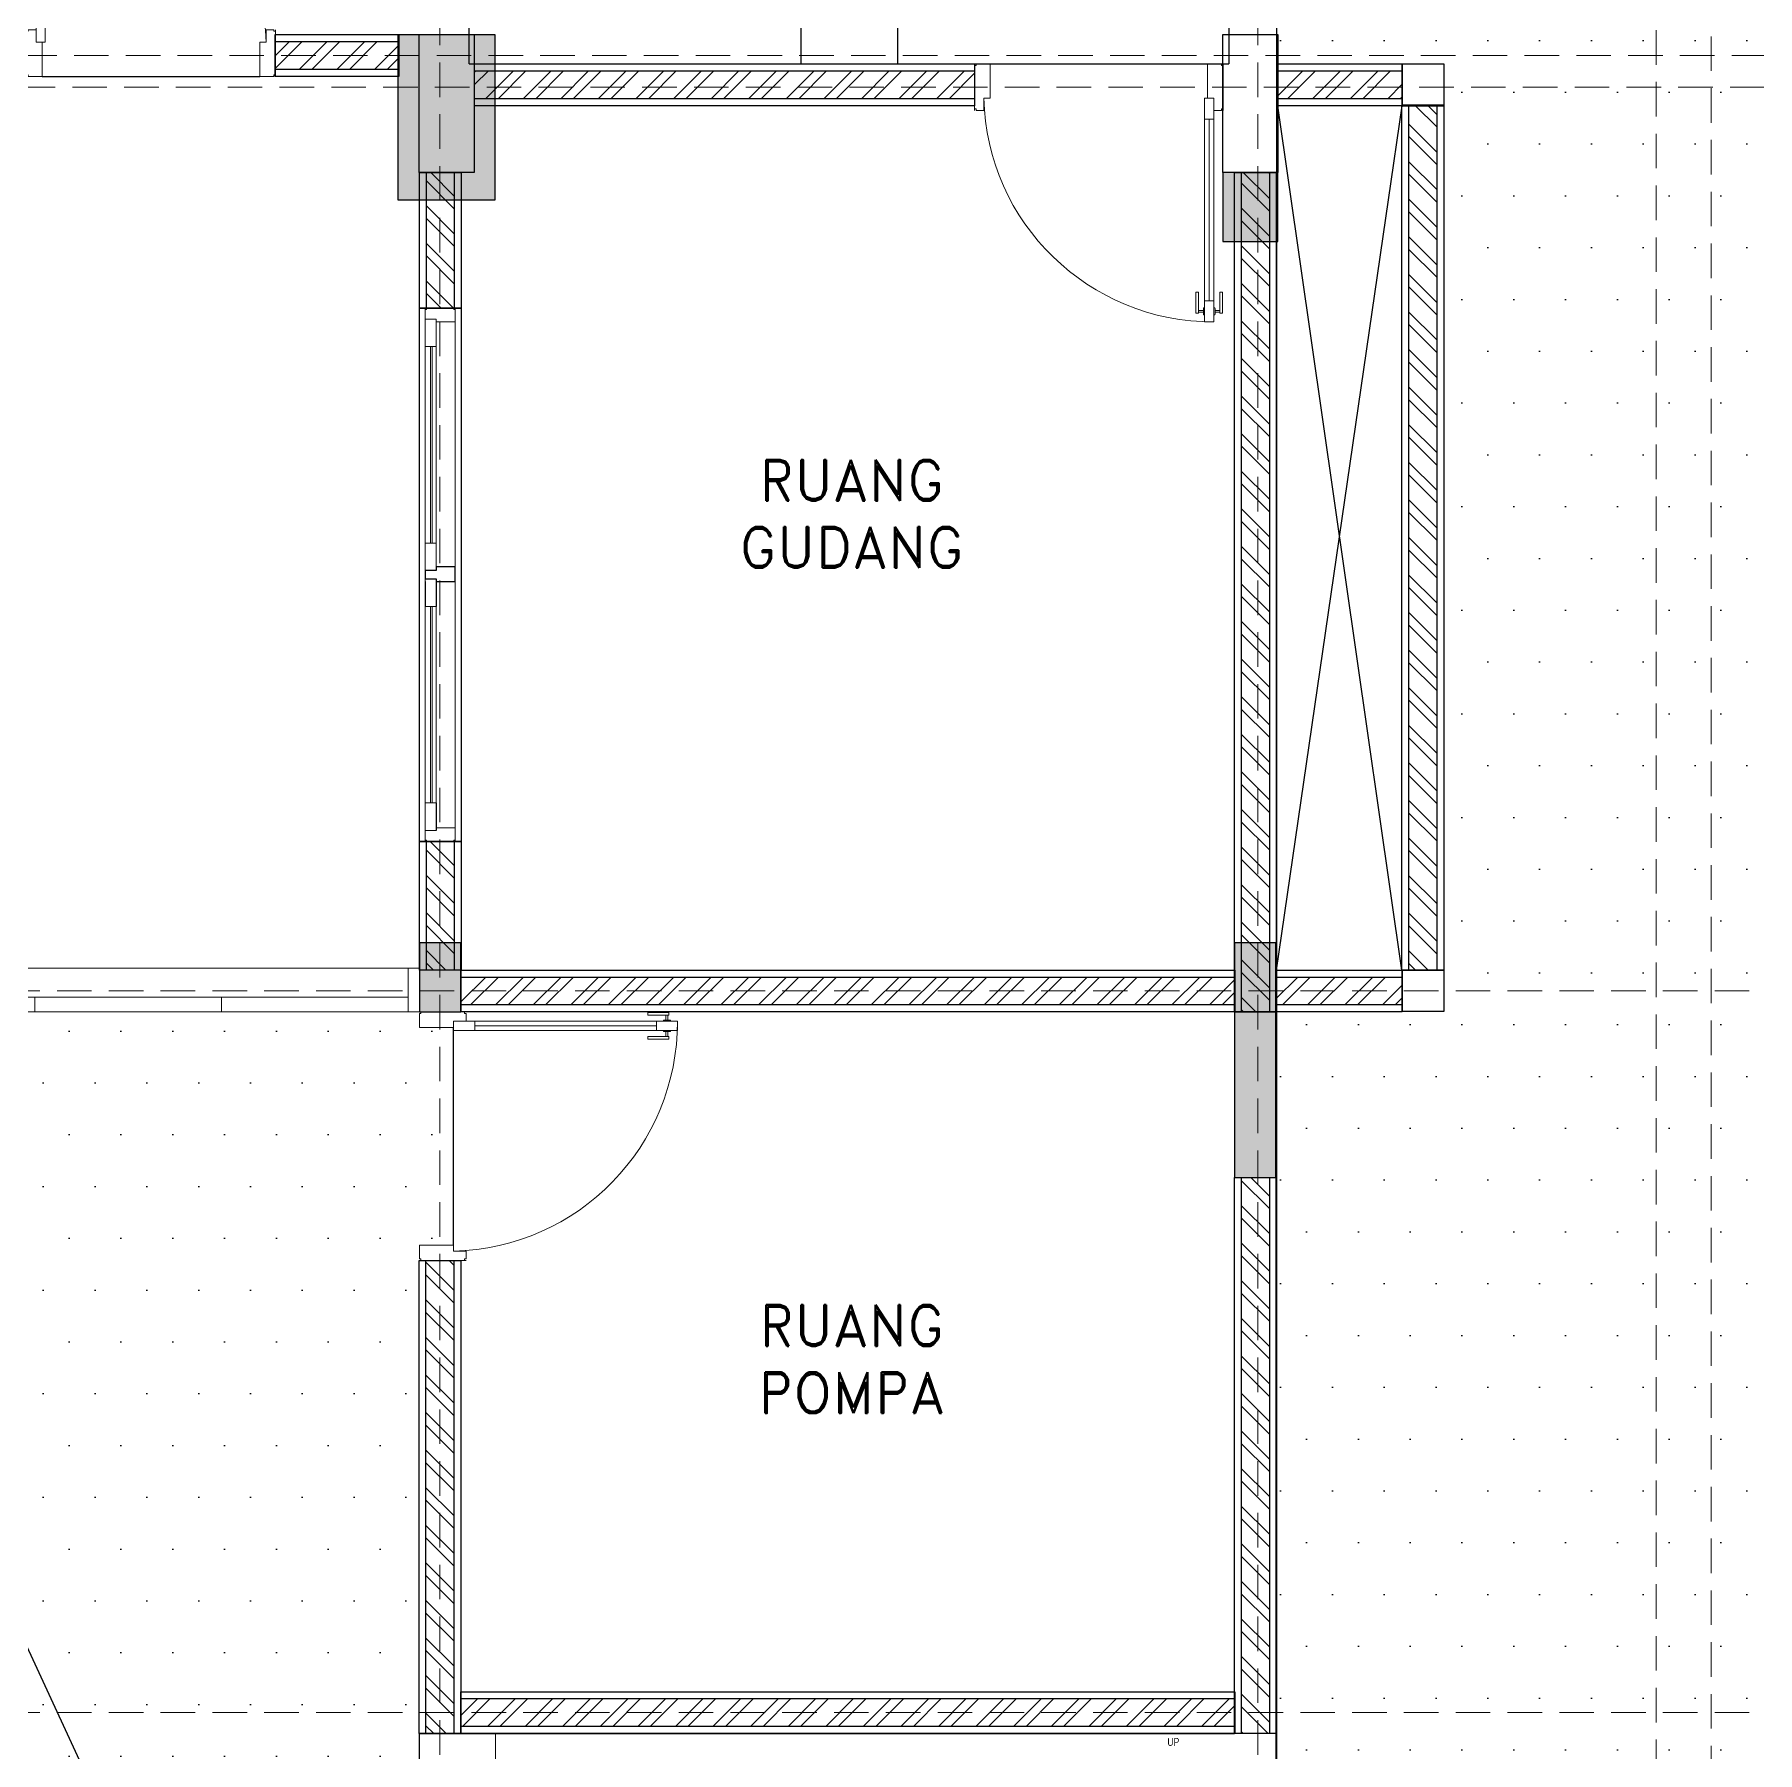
# Model space of a CAD drawing. Header units: millimetres. Extents: x 17 to 218440, y 21 to 53693.
# Drawn here: x 31063 to 37299, y 10115 to 16334 of the extents above; entities that cross this region are included whole.
import ezdxf
from ezdxf.enums import TextEntityAlignment as Align

# ---------------------------------------------------------------- set-up
doc = ezdxf.new("R2010")
doc.units = ezdxf.units.MM
doc.header["$MEASUREMENT"] = 0
for name, pattern in [('DASHED2', [0.375, 0.25, -0.125]), ('HIDDEN2', [0.1875, 0.125, -0.0625]), ('SLD-Solid', [0])]:
    doc.linetypes.add(name, pattern=pattern)
for name, color, linetype, lineweight in [('8', 8, 'Continuous', 5), ('AS', 8, 'HIDDEN2', 5), ('DOOR OPENING', 4, 'SLD-Solid', 5), ('HATCH', 8, 'Continuous', 5), ('LEGEND', 1, 'DASHED2', 50)]:
    doc.layers.add(name, color=color, linetype=linetype, lineweight=lineweight)
doc.layers.add('tampak', color=7, linetype='Continuous')
doc.layers.add('WALL', color=255, linetype='Continuous')
doc.styles.add('0010-WKA13-TEXT', font='isocp.shx', dxfattribs={"height": 15})
doc.styles.add('HAND', font='ROMAND.SHX', dxfattribs={"width": 0.8, "height": 250})

# ---------------------------------------------------------------- blocks, each defined once
blk = doc.blocks.new('*U84')
at = {"layer": 'HATCH'}
h = blk.add_hatch(dxfattribs=at)
h.set_pattern_fill('ANSI32', color=0, scale=10)
h.set_pattern_definition([(45, (1340.19, -10567.46), (-67.3519, 67.3519), []), (45, (1385.095, -10567.46), (-67.3519, 67.3519), [])])
h.paths.add_polyline_path([(8519.8, -50), (8519.8, 50), (8077.6, 50), (8077.6, -50)])
at = {"layer": 'WALL', "color": 0}
for points in [[(8077.6, 75), (8519.8, 75), (8519.8, -75), (8077.6, -75)], [(8077.6, 50), (8519.8, 50), (8519.8, -50), (8077.6, -50)]]:
    blk.add_lwpolyline(points, close=True, dxfattribs=at)
blk = doc.blocks.new('*U36')
at = {"layer": 'HATCH'}
h = blk.add_hatch(dxfattribs=at)
h.set_pattern_fill('ANSI32', color=0, scale=10)
h.set_pattern_definition([(45, (-16026.01, -10567.46), (-67.3519, 67.3519), []), (45, (-15981.11, -10567.46), (-67.3519, 67.3519), [])])
h.paths.add_polyline_path([(-615.1, 50), (-615.1, -50), (-153.8, -50), (-153.8, 50)])
at = {"layer": 'WALL', "color": 0}
for points in [[(-615.1, 75), (-153.8, 75), (-153.8, -75), (-615.1, -75)], [(-615.1, 50), (-153.8, 50), (-153.8, -50), (-615.1, -50)]]:
    blk.add_lwpolyline(points, close=True, dxfattribs=at)
blk = doc.blocks.new('*U86')
at = {"layer": 'HATCH'}
h = blk.add_hatch(dxfattribs=at)
h.set_pattern_fill('ANSI32', color=0, scale=10)
h.set_pattern_definition([(45, (-2177.88, -10567.46), (-67.3519, 67.3519), []), (45, (-2132.98, -10567.46), (-67.3519, 67.3519), [])])
h.paths.add_polyline_path([(7926.1, -50), (7926.1, 50), (5153.1, 50), (5153.1, -50)])
at = {"layer": 'WALL', "color": 0}
for points in [[(5153.1, 75), (7926.1, 75), (7926.1, -75), (5153.1, -75)], [(5153.1, 50), (7926.1, 50), (7926.1, -50), (5153.1, -50)]]:
    blk.add_lwpolyline(points, close=True, dxfattribs=at)
blk = doc.blocks.new('*U46')
at = {"layer": 'HATCH'}
h = blk.add_hatch(dxfattribs=at)
h.set_pattern_fill('ANSI32', color=0, scale=10)
h.set_pattern_definition([(45, (1375.64, -10567.46), (-67.3519, 67.3519), []), (45, (1420.54, -10567.46), (-67.3519, 67.3519), [])])
h.paths.add_polyline_path([(9212.2, -50), (9212.2, 50), (7420.6, 50), (7420.6, -50)])
at = {"layer": 'WALL', "color": 0}
for points in [[(7420.6, 75), (9212.2, 75), (9212.2, -75), (7420.6, -75)], [(7420.6, 50), (9212.2, 50), (9212.2, -50), (7420.6, -50)]]:
    blk.add_lwpolyline(points, close=True, dxfattribs=at)
blk = doc.blocks.new('*U89')
at = {"layer": 'HATCH'}
h = blk.add_hatch(dxfattribs=at)
h.set_pattern_fill('ANSI32', color=0, scale=10)
h.set_pattern_definition([(45, (-18543.79, -10567.46), (-67.3519, 67.3519), []), (45, (-18498.89, -10567.46), (-67.3519, 67.3519), [])])
h.paths.add_polyline_path([(-2491.1, 50), (-2491.1, -50), (-795.6, -50), (-795.6, 50)])
at = {"layer": 'WALL', "color": 0}
for points in [[(-2491.1, 75), (-795.6, 75), (-795.6, -75), (-2491.1, -75)], [(-2491.1, 50), (-795.6, 50), (-795.6, -50), (-2491.1, -50)]]:
    blk.add_lwpolyline(points, close=True, dxfattribs=at)
blk = doc.blocks.new('*U23')
at = {"layer": 'HATCH'}
h = blk.add_hatch(dxfattribs=at)
h.set_pattern_fill('ANSI32', color=0, scale=10)
h.set_pattern_definition([(45, (-18840.9, -10567.46), (-67.3519, 67.3519), []), (45, (-18796, -10567.46), (-67.3519, 67.3519), [])])
h.paths.add_polyline_path([(-2788.2, 50), (-2788.2, -50), (-795.6, -50), (-795.6, 50)])
at = {"layer": 'WALL', "color": 0}
for points in [[(-2788.2, 75), (-795.6, 75), (-795.6, -75), (-2788.2, -75)], [(-2788.2, 50), (-795.6, 50), (-795.6, -50), (-2788.2, -50)]]:
    blk.add_lwpolyline(points, close=True, dxfattribs=at)
blk = doc.blocks.new('*U24')
at = {"layer": 'HATCH'}
h = blk.add_hatch(dxfattribs=at)
h.set_pattern_fill('ANSI32', color=0, scale=10)
h.set_pattern_definition([(45, (-19856.94, -10567.46), (-67.35192, 67.35192), []), (45, (-19812.04, -10567.46), (-67.35192, 67.35192), [])])
h.paths.add_polyline_path([(-3804.2, 50), (-3804.2, -50), (-795.6, -50), (-795.6, 50)])
at = {"layer": 'WALL', "color": 0}
for points in [[(-3804.2, 75), (-795.6, 75), (-795.6, -75), (-3804.2, -75)], [(-3804.2, 50), (-795.6, 50), (-795.6, -50), (-3804.2, -50)]]:
    blk.add_lwpolyline(points, close=True, dxfattribs=at)
blk = doc.blocks.new('dddssaa')
for points in [[(549.871, 57.127), (549.871, 56.847), (549.926, 56.847), (549.926, 56.687), (550.046, 56.687), (550.046, 56.847), (550.086, 56.847), (550.086, 57.127), (549.871, 57.127)], [(550.086, 56.847), (550.446, 56.847)], [(550.086, 56.687), (550.446, 56.687)], [(553.307, 56.847), (553.707, 56.847)]]:
    blk.add_lwpolyline(points)
at = {"layer": 'DOOR OPENING', "linetype": 'Continuous'}
for p, q in [((546.106, 57.127), (546.106, 56.687)), ((553.867, 57.127), (553.867, 56.687))]:
    blk.add_line(p, q, dxfattribs=at)
at = {"layer": 'DOOR OPENING', "linetype": 'Continuous', "transparency": 33554687}
for p, q in [((546.106, 56.687), (546.106, 56.847)), ((549.926, 56.847), (546.266, 56.847)), ((546.266, 56.687), (546.666, 56.687)), ((546.666, 56.687), (546.666, 56.847)), ((549.526, 56.687), (549.526, 56.847)), ((549.926, 56.687), (549.926, 56.847)), ((550.046, 56.687), (550.046, 56.847)), ((550.446, 56.687), (550.446, 56.847)), ((553.307, 56.847), (550.446, 56.847)), ((553.307, 56.687), (553.307, 56.847)), ((553.707, 56.687), (553.307, 56.687)), ((553.867, 56.687), (553.867, 56.847))]:
    blk.add_line(p, q, dxfattribs=at)
at = {"layer": 'DOOR OPENING', "linetype": 'Continuous'}
for points in [[(546.306, 56.847), (546.266, 56.847), (546.266, 56.687), (546.126, 56.687), (546.126, 56.707), (546.106, 56.707), (546.106, 57.107), (546.126, 57.107), (546.126, 57.127), (546.306, 57.127)], [(553.667, 56.847), (553.707, 56.847), (553.707, 56.687), (553.847, 56.687), (553.847, 56.707), (553.867, 56.707), (553.867, 57.107), (553.847, 57.107), (553.847, 57.127), (553.667, 57.127)]]:
    blk.add_lwpolyline(points, close=True, dxfattribs=at)
at = {"layer": 'DOOR OPENING', "linetype": 'Continuous', "transparency": 33554687}
for points in [[(550.086, 56.847), (550.086, 57.127), (546.106, 57.127), (546.106, 56.687), (550.086, 56.687), (550.086, 56.687)], [(549.871, 56.847), (549.871, 57.127), (553.867, 57.127), (553.867, 56.687), (549.886, 56.687), (549.886, 56.687)]]:
    blk.add_lwpolyline(points, dxfattribs=at)
for points in [[(546.666, 56.767), (546.666, 56.79), (549.526, 56.79), (549.526, 56.767)], [(550.446, 56.767), (550.446, 56.79), (553.307, 56.79), (553.307, 56.767)]]:
    blk.add_lwpolyline(points, close=True, dxfattribs=at)
blk = doc.blocks.new('*U37')
at = {"layer": 'HATCH'}
h = blk.add_hatch(dxfattribs=at)
h.set_pattern_fill('ANSI32', color=0, scale=10)
h.set_pattern_definition([(45, (-16001.25, -10567.46), (-67.3519, 67.3519), []), (45, (-15956.35, -10567.46), (-67.3519, 67.3519), [])])
h.paths.add_polyline_path([(-615.1, 50), (-615.1, -50), (-129, -50), (-129, 50)])
at = {"layer": 'WALL', "color": 0}
for points in [[(-615.1, 75), (-129, 75), (-129, -75), (-615.1, -75)], [(-615.1, 50), (-129, 50), (-129, -50), (-615.1, -50)]]:
    blk.add_lwpolyline(points, close=True, dxfattribs=at)
blk = doc.blocks.new('KUSEN PINTU')
at = {"layer": 'DOOR OPENING', "linetype": 'Continuous', "transparency": 33554687}
for p, q in [((-30, 110), (-30, 150)), ((-30, 150), (-5, 150)), ((-5, 150), (-5, 145)), ((-5, 145), (0, 145)), ((0, 145), (0, 5)), ((-50, 110), (-30, 110)), ((-50, 0), (-50, 110)), ((-5, 0), (-50, 0)), ((0, 5), (-5, 5)), ((-5, 5), (-5, 0))]:
    blk.add_line(p, q, dxfattribs=at)
at = {"layer": 'DOOR OPENING', "linetype": 'Continuous', "ltscale": 10, "transparency": 33554687}
for p, q in [((0, 145), (0, 150)), ((0, 5), (0, 0))]:
    blk.add_line(p, q, dxfattribs=at)
blk = doc.blocks.new('A$C3020dce1')
at = {"layer": 'DOOR OPENING', "linetype": 'Continuous', "transparency": 33554687}
for p, q in [((110, 59.6), (110, 30)), ((110, 59.6), (177.8, 59.6)), ((177.8, 59.6), (177.8, 30)), ((734.5, 79.4), (734.5, 87.8)), ((734.5, 87.8), (802.3, 87.8)), ((802.3, 79.4), (734.5, 79.4)), ((830, 59.6), (762.2, 59.6)), ((762.2, 59.6), (762.2, 30)), ((784.8, 59.6), (784.8, 61.9)), ((807.4, 59.6), (784.8, 59.6)), ((786.5, 63.5), (805.7, 63.5)), ((802.3, 87.8), (802.3, 79.4)), ((807.4, 61.9), (807.4, 59.6)), ((830, 30), (830, 59.6)), ((177.8, 30), (110, 30)), ((802.3, 10.3), (734.5, 10.3)), ((734.5, 10.3), (734.5, 1.8)), ((734.5, 1.8), (802.3, 1.8)), ((762.2, 30), (830, 30)), ((807.4, 30), (784.8, 30)), ((784.8, 30), (784.8, 27.8)), ((786.5, 26.1), (805.7, 26.1)), ((802.3, 1.8), (802.3, 10.3)), ((807.4, 27.8), (807.4, 30))]:
    blk.add_line(p, q, dxfattribs=at)
at = {"layer": 'DOOR OPENING', "linetype": 'Continuous', "ltscale": 10, "transparency": 33554687}
for p, q in [((177.8, 59.6), (762.2, 59.6)), ((793.1, 63.5), (793.1, 79.4)), ((799.1, 63.5), (799.1, 79.4)), ((762.2, 44.8), (177.8, 44.8)), ((177.8, 30), (762.2, 30)), ((793.1, 10.3), (793.1, 26.1)), ((799.1, 10.3), (799.1, 26.1))]:
    blk.add_line(p, q, dxfattribs=at)
at = {"layer": 'DOOR OPENING', "transparency": 33554687}
blk.add_line((110, 30), (150, 30), dxfattribs=at)
at = {"layer": 'DOOR OPENING', "color": 8, "ltscale": 2, "transparency": 33554687}
blk.add_arc((92.7, 32.9), 737.3, 359.775, 88.6553, dxfattribs=at)
at = {"layer": 'DOOR OPENING', "linetype": 'Continuous', "transparency": 33554687}
for centre, start, end in [((786.5, 61.9), 90, 180), ((805.7, 61.9), 360, 90), ((786.5, 27.8), 180, 270), ((805.7, 27.8), 270, 0)]:
    blk.add_arc(centre, 1.69, start, end, dxfattribs=at)
at = {"layer": 'DOOR OPENING', "linetype": 'Continuous', "transparency": 33554687, "xscale": -1, "rotation": 270}
blk.add_blockref('KUSEN PINTU', (0, 800), dxfattribs=at)
at = {"layer": 'DOOR OPENING', "linetype": 'Continuous', "transparency": 33554687, "rotation": 270}
blk.add_blockref('KUSEN PINTU', (0, 0), dxfattribs=at)
blk = doc.blocks.new('*U85')
at = {"layer": 'HATCH'}
h = blk.add_hatch(dxfattribs=at)
h.set_pattern_fill('ANSI32', color=0, scale=10)
h.set_pattern_definition([(45, (-2176.44, -10567.46), (-67.3519, 67.3519), []), (45, (-2131.54, -10567.46), (-67.3519, 67.3519), [])])
h.paths.add_polyline_path([(7927.6, -50), (7927.6, 50), (5153.1, 50), (5153.1, -50)])
at = {"layer": 'WALL', "color": 0}
for points in [[(5153.1, 75), (7927.6, 75), (7927.6, -75), (5153.1, -75)], [(5153.1, 50), (7927.6, 50), (7927.6, -50), (5153.1, -50)]]:
    blk.add_lwpolyline(points, close=True, dxfattribs=at)
blk = doc.blocks.new('PINTU GARASI')
at = {"layer": '8', "color": 8, "transparency": 33554687}
blk.add_line((1820020.4, 46348), (1815969.6, 46348), dxfattribs=at)
at = {"layer": 'DOOR OPENING', "linetype": 'Continuous', "transparency": 33554687}
for p, q in [((1815971.8, 46348), (1815971.8, 46480.8)), ((1815971.8, 46480.8), (1820020.4, 46480.8)), ((1815971.8, 46480.8), (1816007.2, 46480.8)), ((1816007.2, 46348), (1816007.2, 46480.8)), ((1819985, 46348), (1819985, 46480.8)), ((1819985, 46480.8), (1820020.4, 46480.8)), ((1820020.4, 46348), (1815969.6, 46348)), ((1815971.8, 46348), (1816007.2, 46348))]:
    blk.add_line(p, q, dxfattribs=at)
for points in [[(1820020.4, 46348), (1815971.8, 46348), (1815971.8, 46480.8), (1820020.4, 46480.8)], [(1816007.2, 46348), (1816575.5, 46348), (1816575.5, 46393.1), (1816007.2, 46393.1)], [(1816575.5, 46348), (1817143.7, 46348), (1817143.7, 46393.1), (1816575.5, 46393.1)], [(1817143.7, 46348), (1817712, 46348), (1817712, 46393.1), (1817143.7, 46393.1)], [(1817712, 46348), (1818280.2, 46348), (1818280.2, 46393.1), (1817712, 46393.1)], [(1818280.2, 46348), (1818848.5, 46348), (1818848.5, 46393.1), (1818280.2, 46393.1)], [(1818848.5, 46348), (1819416.7, 46348), (1819416.7, 46393.1), (1818848.5, 46393.1)], [(1819416.7, 46348), (1819985, 46348), (1819985, 46393.1), (1819416.7, 46393.1)]]:
    blk.add_lwpolyline(points, close=True, dxfattribs=at)
blk = doc.blocks.new('SDFDSAA')
for p, q in [((35128.1, 25336), (35128.1, 27396)), ((35888.1, 26156), (35888.1, 26296)), ((36328.1, 26156), (36328.1, 25336)), ((36678.1, 26156), (36678.1, 25336)), ((37878.1, 26156), (37878.1, 25336))]:
    blk.add_line(p, q)
for points in [[(35128.1, 27396), (37898.1, 27396)], [(35888.1, 26296), (35128.1, 27396)], [(35888.1, 26296), (35888.1, 27396)], [(36148.1, 26296), (36148.1, 27396)], [(36418.1, 26296), (36418.1, 27396)], [(36688.1, 26296), (36688.1, 27396)], [(36978.1, 26296), (36978.1, 27396)], [(37898.1, 27396), (36978.1, 26296)], [(37898.1, 26296), (37898.1, 27396)], [(35128.1, 26296), (37898.1, 26296)], [(35888.1, 26156), (37878.1, 26156)], [(35128.1, 25336), (37878.1, 25336)]]:
    blk.add_lwpolyline(points)
blk = doc.blocks.new('OUTDOOR')
at = {"layer": 'tampak', "transparency": 33554687}
h = blk.add_hatch(dxfattribs=at)
h.set_pattern_fill('DOTS', scale=3000)
h.set_pattern_definition([(0, (2854.53, 0), (93.75, 187.5), [0, -187.5])])
h.paths.add_polyline_path([(1832617.6, 55399.8), (1829266.1, 55399.8), (1829266.1, 55248.3), (1829016.1, 55248.3), (1827567.6, 55248.3), (1827567.6, 53294.8), (1827573.6, 53294.8), (1827573.6, 53188.3), (1828173.6, 53188.3), (1828173.6, 49758.3), (1828023.6, 49758), (1828023.6, 49756.9), (1827567.6, 49756.9), (1827567.6, 44386.9), (1833117.6, 44386.9), (1833054.5, 44637.2), (1832872.1, 44637.2), (1832872.2, 44636.5), (1832871.6, 44637.2), (1832617.6, 44637.2)])
h.paths.add_polyline_path([(1827766, 54105.9), (1828642.3, 54105.9), (1828642.3, 54329.5), (1827766, 54329.5)], flags=24)
h.paths.add_polyline_path([(1827819.2, 54370.2), (1828589.1, 54370.2), (1828589.1, 54593.7), (1827819.2, 54593.7)], flags=24)
for points in [[(1829017.6, 62258.3), (1829017.6, 55248.3), (1827567.6, 55248.3), (1827567.6, 44386.9), (1833117.6, 44386.9)], [(1827573.6, 53188.3), (1828173.6, 53188.3), (1828173.6, 49758.3), (1827567.6, 49756.9)]]:
    blk.add_lwpolyline(points)
blk = doc.blocks.new('*U94')
at = {"layer": 'HATCH'}
h = blk.add_hatch(dxfattribs=at)
h.set_pattern_fill('ANSI32', color=0, scale=10)
h.set_pattern_definition([(45, (2721.55, -10567.46), (-67.3519, 67.3519), []), (45, (2766.45, -10567.46), (-67.3519, 67.3519), [])])
h.paths.add_polyline_path([(9212.2, -50), (9212.2, 50), (8766.5, 50), (8766.5, -50)])
at = {"layer": 'WALL', "color": 0}
for points in [[(8766.5, 75), (9212.2, 75), (9212.2, -75), (8766.5, -75)], [(8766.5, 50), (9212.2, 50), (9212.2, -50), (8766.5, -50)]]:
    blk.add_lwpolyline(points, close=True, dxfattribs=at)
blk = doc.blocks.new('*U93')
at = {"layer": 'HATCH'}
h = blk.add_hatch(dxfattribs=at)
h.set_pattern_fill('ANSI32', color=0, scale=10)
h.set_pattern_definition([(45, (2724.68, -10567.46), (-67.3519, 67.3519), []), (45, (2769.58, -10567.46), (-67.3519, 67.3519), [])])
h.paths.add_polyline_path([(9216.8, -50), (9216.8, 50), (8765.1, 50), (8765.1, -50)])
at = {"layer": 'WALL', "color": 0}
for points in [[(8765.1, 75), (9216.8, 75), (9216.8, -75), (8765.1, -75)], [(8765.1, 50), (9216.8, 50), (9216.8, -50), (8765.1, -50)]]:
    blk.add_lwpolyline(points, close=True, dxfattribs=at)
blk = doc.blocks.new('*U95')
at = {"layer": 'HATCH'}
h = blk.add_hatch(dxfattribs=at)
h.set_pattern_fill('ANSI32', color=0, scale=10)
h.set_pattern_definition([(45, (5371.4, -10567.46), (-67.3519, 67.3519), []), (45, (5416.3, -10567.46), (-67.3519, 67.3519), [])])
h.paths.add_polyline_path([(11863.5, -50), (11863.5, 50), (8765.1, 50), (8765.1, -50)])
at = {"layer": 'WALL', "color": 0}
for points in [[(8765.1, 75), (11863.5, 75), (11863.5, -75), (8765.1, -75)], [(8765.1, 50), (11863.5, 50), (11863.5, -50), (8765.1, -50)]]:
    blk.add_lwpolyline(points, close=True, dxfattribs=at)
blk = doc.blocks.new('KOLOM')
at = {"layer": 'tampak', "transparency": 33554687}
h = blk.add_hatch(color=5, dxfattribs=at)
h.dxf.hatch_style = 1
h.paths.add_polyline_path([(1768833.5, 62259.8), (1768757.8, 62259.8), (1768757.8, 62108.4), (1768833.5, 62108.3)])
h.paths.add_polyline_path([(1768833.5, 62108.3), (1768757.8, 62108.4), (1768757.8, 62009.8), (1768833.5, 62009.8)])
h.paths.add_polyline_path([(1769507.8, 62259.8), (1769259.3, 62259.8), (1769257.8, 62259.8), (1769257.8, 62009.8), (1769507.8, 62009.8)])
h.paths.add_polyline_path([(1771734.3, 62108.3), (1771484.3, 62108.3), (1771484.3, 62058.3), (1771734.3, 62058.3)])
h.paths.add_polyline_path([(1771734.3, 62258.3), (1771484.3, 62258.3), (1771484.3, 62234.5), (1771734.3, 62234.5)])
h.paths.add_polyline_path([(1771734.3, 62234.5), (1771484.3, 62234.5), (1771484.3, 62133.6), (1771734.3, 62133.6)])
h.paths.add_polyline_path([(1772484.3, 62258.3), (1772234.3, 62258.3), (1772234.3, 62058.3), (1772484.3, 62058.3)])
h.paths.add_polyline_path([(1774744.3, 62258.3), (1774494.3, 62258.3), (1774494.3, 62058.3), (1774744.3, 62058.3)])
h.paths.add_polyline_path([(1776770.7, 62258.3), (1776522.2, 62258.3), (1776522.2, 62108.3), (1776520.7, 62108.3), (1776520.7, 61658.3), (1776770.7, 61658.3)])
h.paths.add_polyline_path([(1776770.7, 59416.9), (1776520.7, 59416.9), (1776520.7, 58816.9), (1776770.7, 58816.9)])
h.paths.add_polyline_path([(1776770.7, 58203.2), (1776520.7, 58203.2), (1776520.7, 57603.2), (1776770.7, 57603.2)])
h.paths.add_polyline_path([(1776770.7, 55848.3), (1776520.7, 55848.3), (1776520.7, 55248.3), (1776770.7, 55248.3)])
h.paths.add_polyline_path([(1775119.3, 60259.8), (1774919.3, 60259.8), (1774919.3, 60009.8), (1775119.3, 60009.8)])
h.paths.add_polyline_path([(1775070.7, 58416.9), (1774870.7, 58416.9), (1774870.7, 58166.9), (1775070.7, 58166.9)])
h.paths.add_polyline_path([(1772082.1, 60259.8), (1771882.1, 60259.8), (1771882.1, 60009.8), (1772082.1, 60009.8)])
h.paths.add_polyline_path([(1771559.3, 57866.9), (1771309.3, 57866.9), (1771309.3, 57666.9), (1771559.3, 57666.9)])
h.paths.add_polyline_path([(1768909.3, 60259.8), (1768732.1, 60259.8), (1768732.1, 60009.8), (1768909.3, 60009.8)])
h.paths.add_polyline_path([(1767157.8, 60259.8), (1767004.9, 60259.8), (1767004.9, 60009.8), (1767157.8, 60009.8)])
h.paths.add_polyline_path([(1767156.4, 55849.1), (1767004.9, 55849.1), (1767004.9, 55599.1), (1767156.4, 55599.1)])
h.paths.add_polyline_path([(1771969.3, 53294.5), (1771894.3, 53294.5), (1771894.3, 52694.8), (1772244.3, 52694.8), (1772244.3, 53294.5), (1772169.3, 53294.5), (1772169.3, 52794.8), (1771969.3, 52794.8)])
h.paths.add_polyline_path([(1775078.3, 52794.8), (1774878.3, 52794.8), (1774878.3, 52544.8), (1775078.3, 52544.8)])
h.paths.add_polyline_path([(1767157.8, 53544.8), (1767004.9, 53544.8), (1767004.9, 53294.8), (1767157.8, 53294.8)])
h.paths.add_polyline_path([(1767156.4, 50006.9), (1767004.9, 50006.9), (1767004.9, 49756.9), (1767156.4, 49756.9)])
h.paths.add_polyline_path([(1772120.7, 50006.9), (1771970.7, 50006.9), (1771970.7, 49756.9), (1772120.7, 49756.9)])
h.paths.add_polyline_path([(1775070.7, 50006.9), (1774920.7, 50006.9), (1774920.7, 49756.9), (1775070.7, 49756.9)])
h = blk.add_hatch(color=7, dxfattribs=at)
h.dxf.hatch_style = 1
h.paths.add_polyline_path([(1775070.7, 49756.9), (1774920.7, 49756.9), (1774920.7, 49156.9), (1775070.7, 49156.9)])
h.paths.add_polyline_path([(1767157.8, 49756.9), (1767007.8, 49756.9), (1767007.8, 49156.9), (1767157.8, 49156.9)])
h.paths.add_polyline_path([(1772169.3, 53188.3), (1772150.7, 53188.3), (1772150.7, 53294.5), (1771969.3, 53294.5), (1771969.3, 52794.8), (1772169.3, 52794.8)])
h.paths.add_polyline_path([(1772169.3, 53294.5), (1772150.7, 53294.5), (1772150.7, 53188.3), (1772169.3, 53188.3)], flags=17)
h.paths.add_polyline_path([(1775078.3, 53294.8), (1774900.7, 53294.8), (1774900.7, 53188.3), (1774879.7, 53188.3), (1774879.7, 53182.7), (1774879.7, 53025.2), (1774879.7, 53019.6), (1774878.3, 52794.8), (1775078.3, 52794.8)], flags=17)
h.paths.add_polyline_path([(1775078.3, 53294.8), (1774900.7, 53294.8), (1774900.7, 53188.3), (1774879.7, 53188.3), (1774879.7, 53182.7), (1774879.7, 53025.2), (1774878.3, 53025.2), (1774878.3, 52794.8), (1775078.3, 52794.8)], flags=17)
h.paths.add_polyline_path([(1774900.7, 53294.8), (1774878.3, 53294.8), (1774878.3, 53188.3), (1774900.7, 53188.3)], flags=0)
h.paths.add_polyline_path([(1767157.8, 53294.8), (1767006.4, 53294.8), (1767006.4, 52794.8), (1767157.8, 52794.8)])
h.paths.add_polyline_path([(1767156.4, 55599.1), (1767006.4, 55599.1), (1767006.4, 55049.1), (1767156.4, 55049.1)])
h.paths.add_polyline_path([(1772467.8, 55424.1), (1771967.8, 55424.1), (1771967.8, 55224.1), (1772467.8, 55224.1)])
h.paths.add_polyline_path([(1775094.3, 55748.3), (1774894.3, 55748.3), (1774894.3, 55248.3), (1775094.3, 55248.3)])
h.paths.add_polyline_path([(1776520.7, 55848.3), (1776320.7, 55848.3), (1776320.7, 55248.3), (1776520.7, 55248.3)])
h.paths.add_polyline_path([(1776520.7, 58203.2), (1776520.7, 58216.9), (1776320.7, 58216.9), (1776320.7, 57616.9), (1776520.7, 57616.9)])
h.paths.add_polyline_path([(1767157.8, 60009.8), (1767004.9, 60009.8), (1767004.9, 59559.8), (1767157.8, 59559.8)])
h.paths.add_polyline_path([(1768909.3, 60009.8), (1768732.1, 60009.8), (1768732.1, 59509.8), (1768909.3, 59509.8)])
h.paths.add_polyline_path([(1772082.1, 60009.8), (1771882.1, 60009.8), (1771882.1, 59509.8), (1772082.1, 59509.8)])
h.paths.add_polyline_path([(1776520.7, 62108.3), (1776372.2, 62108.3), (1776372.2, 62258.3), (1776320.7, 62258.3), (1776320.7, 61658.3), (1776520.7, 61658.3)])
h.paths.add_polyline_path([(1776520.7, 62258.3), (1776372.2, 62258.3), (1776372.2, 62108.3), (1776520.7, 62108.3)], flags=17)
h.paths.add_polyline_path([(1775244.3, 62258.3), (1774744.3, 62258.3), (1774744.3, 62058.3), (1775244.3, 62058.3)])
h.paths.add_polyline_path([(1772234.3, 62258.3), (1771734.3, 62258.3), (1771734.3, 62058.3), (1772234.3, 62058.3)])
h.paths.add_polyline_path([(1769507.8, 62009.8), (1769257.8, 62009.8)])
blk.add_lwpolyline([(1772244.3, 52694.8), (1771894.3, 52694.8), (1771894.3, 53294.5), (1772244.3, 53294.5)], close=True)
for points in [[(1772169.3, 52794.8), (1771969.3, 52794.8), (1771969.3, 53294.8), (1772169.3, 53294.8), (1772169.3, 52794.8)], [(1775078.3, 52794.8), (1774878.3, 52794.8), (1774878.3, 53294.8), (1775078.3, 53294.8), (1775078.3, 52794.8)], [(1775078.3, 52794.8), (1774878.3, 52794.8), (1774878.3, 52544.8), (1775078.3, 52544.8), (1775078.3, 52794.8)], [(1772120.7, 50006.9), (1771970.7, 50006.9), (1771970.7, 49756.9), (1772120.7, 49756.9), (1772120.7, 50006.9)], [(1775070.7, 50006.9), (1774920.7, 50006.9), (1774920.7, 49756.9), (1775070.7, 49756.9), (1775070.7, 50006.9)], [(1774920.7, 49756.9), (1774920.7, 49156.9), (1775070.7, 49156.9), (1775070.7, 49756.9), (1774920.7, 49756.9)]]:
    blk.add_lwpolyline(points)
blk = doc.blocks.new('GRID')
at = {"layer": 'AS', "ltscale": 1000}
for p, q in [((1821685.8, 42943.3), (1821685.8, 63784.8)), ((1824646.7, 42943.3), (1824646.7, 63784.8)), ((1826087.3, 43060.3), (1826087.3, 63784.8)), ((1826286.6, 42100.4), (1826286.6, 63784.8)), ((1814174, 53218.8), (1830263, 53218.8)), ((1813230.4, 53104), (1830263, 53104)), ((1814300, 49832.6), (1830263, 49832.6)), ((1814300, 47220.6), (1830263, 47220.6))]:
    blk.add_line(p, q, dxfattribs=at)

msp = doc.modelspace()

# ---------------------------------------------------------------- hatches: boundary and pattern name
at = {"layer": 'tampak', "transparency": 33554687}
h = msp.add_hatch(dxfattribs=at)
h.set_pattern_fill('DOTS', scale=3000)
h.set_pattern_definition([(0, (-1789155.31, -36960.8), (93.75, 187.5), [0, -187.5])])
h.paths.add_polyline_path([(29974.1, 12796.1), (27643.3, 12796.1), (27643.3, 12196.1), (27644.8, 12196.1), (27644.8, 10796.1), (27493.3, 10796.1), (27493.3, 8146.1), (27825.9, 8146.1)])
h.paths.add_polyline_path([(29974.1, 12796.1), (27825.9, 8146.1), (32122.2, 8146.1)])
h.paths.add_polyline_path([(32454.8, 11901.7), (32456.3, 11901.7), (32456.3, 11952.3), (32580, 11952.3), (32580, 12739.8), (32456.3, 12739.8), (32456.3, 12796.1), (29974.1, 12796.1), (32122.2, 8146.1), (32454.8, 8146.1), (32454.8, 10184.1)])
h.paths.add_polyline_path([(32122.2, 8146.1), (27825.9, 8146.1), (27493.3, 7426.1), (32454.8, 7426.1)])
h.paths.add_polyline_path([(29308.9, 9544.2), (30548.4, 9544.2), (30548.4, 9812.5), (29308.9, 9812.5)], flags=24)

# ---------------------------------------------------------------- linework, layer by layer
for points in [[(36013.8, 16227.5), (36163.8, 16227.5), (36163.8, 16077.5), (36013.8, 16077.5), (36013.8, 16227.5)], [(31091, 16182.3), (31878.5, 16182.3)], [(36012.3, 16076.1), (35557.7, 12947.5)], [(36012.3, 12947.5), (35563.8, 16076.1)], [(36013.8, 12947.5), (36163.8, 12947.5), (36163.8, 12797.5), (36013.8, 12797.5), (36013.8, 12947.5)], [(27493.3, 12796.1), (27493.3, 7426.1), (35557.7, 7426.1), (35557.7, 12796.1)], [(32454.8, 7426.1), (29974.1, 12796.1)], [(32580, 11952.3), (32580, 12739.8)], [(32454.8, 10184.1), (32454.8, 7426.1)], [(32454.8, 10184.1), (35406.3, 10184.1)], [(35557.7, 10184.1), (35557.7, 9715.9)]]:
    msp.add_lwpolyline(points)
msp.add_lwpolyline([(32456.3, 15343.3), (32607.7, 15343.3), (32607.7, 13413.3), (32456.3, 13413.3)], close=True)
at = {"layer": '8', "transparency": 33554687}
for p, q in [((32454.8, 8291.1), (32454.8, 10184.1)), ((32731.3, 8291.1), (32731.3, 10184.1)), ((34790.4, 10184.1), (34949.6, 10184.1)), ((34949.6, 10184.1), (35425, 10184.1)), ((35425, 10184.1), (35557.7, 10184.1))]:
    msp.add_line(p, q, dxfattribs=at)

# ---------------------------------------------------------------- block references
for name, p in [('GRID', (-1789155.3, -36960.8)), ('KOLOM', (-1739514.5, -36960.8)), ('OUTDOOR', (-1792009.8, -36960.8)), ('SDFDSAA', (-2491.8, -9108.5))]:
    msp.add_blockref(name, p)
for name, p, xscale, yscale, zscale, rotation in [('*U84', (40537.4, 16258), 1.009725849341427, 1.009725849341427, 1.009725849341427, 180), ('*U46', (41958, 16151.8), 1.009725849341427, 1.009725849341427, 1.009725849341427, 180), ('*U94', (44865.6, 16151.8), 1.009725849341427, 1.009725849341427, 1.009725849341427, 180), ('*U95', (36088.1, 4097.2), 1.009725849341427, 1.009725849341427, 1.009725849341427, 89.99999999999997), ('*U37', (32532, 15213), 1.009725849341427, 1.009725849341427, 1.009725849341427, 270), ('*U24', (35482, 11992.8), 1.009725849341427, 1.009725849341427, 1.009725849341427, 270), ('dddssaa', (18378.9, 151155.8), 248.6926040555445, 248.6926040555445, 248.6926040555445, 270), ('*U36', (32532, 12792.2), 1.009725849341427, 1.009725849341427, 1.009725849341427, 270), ('*U86', (40611, 12871.8), 1.009725849341427, 1.009725849341427, 1.009725849341427, 180), ('*U93', (44864.1, 12871.8), 1.009725849341427, 1.009725849341427, 1.009725849341427, 180), ('*U23', (35482, 9380.8), 1.009725849341427, 1.009725849341427, 1.009725849341427, 270), ('*U89', (32530.5, 9380.8), 1.009725849341427, 1.009725849341427, 1.009725849341427, 270), ('*U85', (40611, 10259.8), 1.009725849341427, 1.009725849341427, 1.009725849341427, 180)]:
    msp.add_blockref(name, p, dxfattribs=dict(xscale=xscale, yscale=yscale, zscale=zscale, rotation=rotation))
at = {"xscale": 1.188778620892713, "yscale": 1.188778620892713, "zscale": 1.188778620892713}
msp.add_blockref('PINTU GARASI', (-2131143.7, -42301.5), dxfattribs=at)
at = {"layer": 'LEGEND', "xscale": -1.125000000000618, "yscale": 1.125000000000618, "zscale": 1.125000000000618}
for p, rotation in [((31034.8, 16182.3), 270), ((35365.3, 16227.5), 90), ((32456.3, 12796.1), 180)]:
    msp.add_blockref('A$C3020dce1', p, dxfattribs=dict(at, rotation=rotation))

# ---------------------------------------------------------------- texts
at = {"color": 4, "style": 'HAND'}
for tag, p in [('RUANG', (34020.5, 14720.4)), ('GUDANG', (34020.5, 14477.5)), ('RUANG', (34020.5, 11660.7)), ('POMPA', (34020.5, 11417.7))]:
    msp.add_attdef(tag, text='%%UDENAH LANTAI DASAR', height=149.014, rotation=0, dxfattribs=at).set_placement(p, align=Align.MIDDLE)
at = {"layer": '8', "transparency": 33554687, "insert": (35207.2, 10168), "char_height": 28.96, "width": 94.479, "attachment_point": 3, "style": '0010-WKA13-TEXT'}
msp.add_mtext('UP', dxfattribs=at)

doc.saveas('drawing.dxf')
